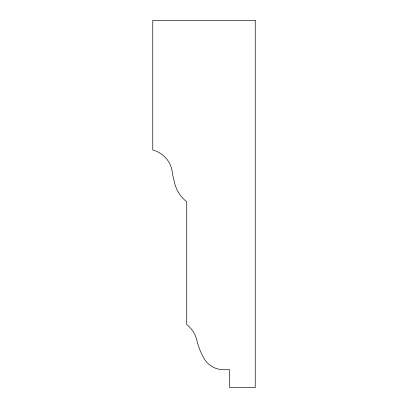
<?xml version="1.0" encoding="UTF-8"?>
<svg xmlns="http://www.w3.org/2000/svg" width="408" height="408" viewBox="0 0 408 408"><rect width="100%" height="100%" fill="white"/><g stroke="black" fill="none" stroke-linecap="round" stroke-linejoin="round"><path stroke-width="0.61" d="M255.235 20.4L152.765 20.4L152.765 150.022A26.352 26.352 0 0 1 172.477 173.895L174.145 180.861A34.093 34.093 0 0 0 186.736 201.817L186.736 324.635A27.392 27.392 0 0 1 196.666 339.589A71.737 71.737 0 0 0 203.551 357.673A22.766 22.766 0 0 0 223.334 369.719L229.704 369.719L229.704 387.6L255.235 387.6L255.235 20.4"/></g></svg>
